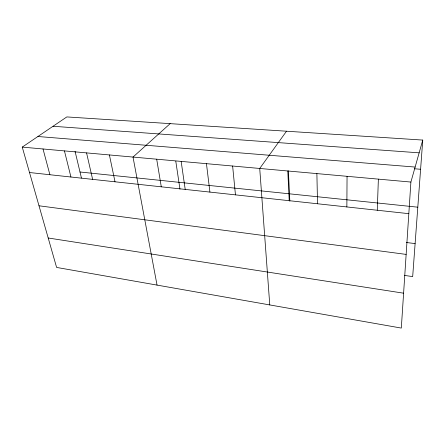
<?xml version="1.0" encoding="UTF-8"?>
<svg xmlns="http://www.w3.org/2000/svg" width="445" height="445" viewBox="0 0 445 445"><rect width="100%" height="100%" fill="white"/><g stroke="black" fill="none" stroke-linecap="round" stroke-linejoin="round"><path stroke-width="0.67" d="M346.861 206.947L347.055 176.315M377.271 210.246L378.372 179.135M422.75 140.075L410.896 182.055L401.312 328.076L56.604 267.428L22.25 147.106L66.833 116.924L422.75 140.075L412.682 276.595L404.427 275.405M286.513 131.214L259.724 168.46L269.77 304.931M170.174 123.643L133.011 157.063L157.041 285.1M53.044 126.263L419.151 152.83M37.914 136.504L415.129 167.059M414.384 168.761L420.597 169.267M22.25 147.106L410.896 182.055M80 172.004L417.799 207.186M29.509 172.521L408.822 213.667M406.341 242.492L415.113 243.593M39.004 205.785L406.146 254.407M48.199 237.997L403.604 293.188M43.015 148.969L49.901 174.735M64.442 150.899L70.933 177.015M75.049 151.294L81.446 178.05M86.564 152.885L92.621 179.368M109.403 154.943L115.01 181.794M156.685 159.193L161.285 186.817M175.786 161.196L179.964 189.131M181.154 161.396L185.203 189.409M206.452 163.671L209.918 192.09M232.629 166.024L235.461 194.86M288.393 170.847L289.834 201.179M287.793 170.986L289.217 200.695M316.885 173.6L317.53 203.766"/></g></svg>
